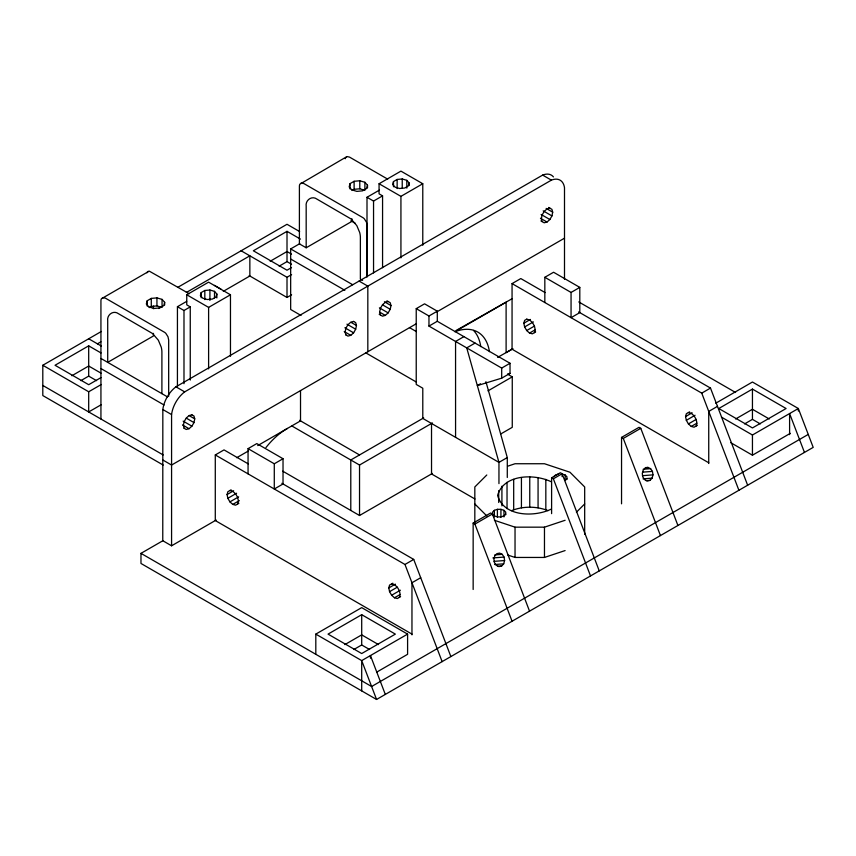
<?xml version="1.0" encoding="UTF-8"?>
<svg xmlns="http://www.w3.org/2000/svg" width="856" height="856" viewBox="0 0 856 856"><rect width="100%" height="100%" fill="white"/><g stroke="black" fill="none" stroke-linecap="round" stroke-linejoin="round"><path stroke-width="1.28" d="M100.933 419.023L100.933 300.905A6.859 3.959 60 0 1 101.415 298.744L149.222 271.117L189.219 293.726M177.427 386.548L177.438 306.716L186.683 301.376M183.987 383.681L183.987 310.493L177.438 306.716M299.739 243.671L290.666 248.914L290.666 309.487L301.034 315.479M315.81 654.305L315.81 634.114L361.703 607.621L407.595 634.114L407.595 654.305L376.619 672.185M798.338 411.041L798.338 408.515L752.445 382.022L715.734 403.219M184.029 428.203L186.212 429.466L189.058 428.706L191.894 426.181L193.98 422.586L194.74 418.862L193.98 416.016L191.787 414.764M345.749 334.835L347.932 336.098L350.778 335.338L353.614 332.813L355.689 329.218L356.46 325.494L355.689 322.659L353.507 321.396M379.187 314.27L382.461 316.164L385.307 315.404L388.143 312.879L390.218 309.284L390.989 305.56L390.218 302.714L386.944 300.83M540.906 220.901L544.181 222.795L547.016 222.036L549.862 219.511L551.938 215.915L552.698 212.192L551.938 209.356L548.664 207.462M551.371 481.832C534.519 473.614 503.553 473.989 497.614 495.453C503.553 516.906 534.519 517.292 551.371 509.063M238.878 503.275L235.603 505.168L232.757 504.409L229.922 501.884L227.846 498.288L227.075 494.565L227.846 491.729L231.12 489.835M237.679 503.97L238.45 501.124L237.679 497.411L235.603 493.805L232.757 491.291L229.922 490.52M400.597 596.643L397.323 598.537L394.477 597.777L391.641 595.252L389.555 591.657L388.795 587.933L389.555 585.097L392.84 583.203M399.399 597.338L400.159 594.492L399.399 590.779L397.323 587.173L394.477 584.648L391.641 583.888M535.653 331.935L532.379 333.829L529.532 333.07L526.697 330.544L524.621 326.949L523.851 323.226L524.621 320.379L526.804 319.127M534.454 332.631L535.225 329.785L534.454 326.061L532.379 322.466L529.532 319.941L526.697 319.181M697.373 425.304L694.098 427.198L691.252 426.438L688.417 423.913L686.33 420.317L685.57 416.594L686.33 413.748L689.615 411.854M696.174 425.999L696.934 423.153L696.174 419.429L694.098 415.834L691.252 413.309L688.417 412.549M503.703 563.826L504.601 560.541L504.056 557.074L502.226 554.346L499.594 553.094L496.876 553.65L494.789 555.865L493.901 559.15L494.436 562.617L496.266 565.345L498.898 566.597L501.616 566.041L503.703 563.826L494.65 564.521M647.981 467.419L645.264 467.975L643.177 470.19L642.289 473.475L642.824 476.953L644.654 479.681L647.286 480.933L650.004 480.377L652.09 478.151L652.989 474.866L652.443 471.399L650.614 468.671L647.981 467.419L645.435 467.611M164.662 305.014L164.662 302.339L162.052 299.386L156.937 297.888L151.277 298.402L147.221 300.745L146.323 304.019L148.923 306.972L154.037 308.47L159.708 307.957M164.662 302.339L163.764 305.613L158.638 308.492M201.181 292.581L200.368 295.523L202.712 298.177L207.302 299.536L212.406 299.065L216.044 296.957L216.857 294.015L214.514 291.361L209.913 290.013L204.819 290.484L201.181 292.581L201.181 297.792M350.061 183.633L349.162 186.908L351.763 189.861L356.877 191.37L362.548 190.845L366.603 188.502L367.502 185.228L364.891 182.285L359.788 180.776L354.117 181.29L350.061 183.633L350.061 188.983M393.493 181.558L392.679 184.489L395.023 187.143L399.624 188.502L404.717 188.031L408.365 185.923L409.168 182.991L406.825 180.338L402.234 178.979L397.141 179.45L393.493 181.558L393.493 186.769M388.143 301.515L385.307 302.275L382.461 304.8L380.385 308.395L379.625 312.119L380.385 314.965M345.631 157.75L347.151 156.584L349.515 157.097L387.693 179.139M486.786 474.994L474.823 486.957L474.823 522.46M505.725 514.734L505.725 512.102L503.97 510.337L500.921 509.32L497.4 509.32L494.351 510.337L492.596 512.102L492.596 514.734M505.725 514.135L503.97 515.89L500.921 516.906L497.4 516.906L494.351 515.89L492.596 514.135M553.779 476.771L555.544 475.005L558.593 473.989M565.163 480.558L566.918 478.804M576.409 512.23L584.68 503.949M148.174 271.331L147.157 272.336A6.859 3.959 60 0 0 146.943 272.796M346.648 156.744L299.889 184.158A6.859 3.959 60 0 0 299.407 186.319L299.397 243.874L306.18 247.78L351.912 221.372L351.912 218.783M163.207 465.065L42.8 395.558L42.8 365.266L101.393 331.443M177.609 287.445L287.006 224.283L299.632 231.559M149.244 307.593L151.277 306.416L156.937 305.902L162.052 307.4L162.052 299.386M352.084 190.481L354.117 189.304L359.788 188.791L364.891 190.299L364.891 182.285M101.029 352.961L88.692 345.845L55.041 365.266L88.692 384.697L101.029 377.582M300.467 239.113L287.006 231.345L253.355 250.776L287.006 270.207L291.5 267.618M97.434 343.823L100.901 341.822M186.351 292.485L249.856 255.816L249.856 276.007L223.298 291.34M190.257 380.064L190.257 306.887L186.758 304.864L186.758 294.774L208.607 282.159L230.467 294.774L230.467 356.289M382.568 267.703L382.568 195.853L379.069 193.831L379.069 183.74L400.929 171.125L422.778 183.74L422.778 245.255M366.999 277.109L366.999 197.276L379.379 190.128M366.999 197.276L373.548 201.064L382.568 195.853M71.861 375.741L88.692 366.026L101.029 373.152M270.186 261.251L287.006 251.536L291.5 254.125M80.838 380.653L88.692 376.126L96.546 380.653M279.152 266.163L287.006 261.626L291.5 264.215M186.758 294.774L208.607 307.39L230.467 294.774M379.069 183.74L400.929 196.356L422.778 183.74M42.8 365.266L88.692 391.77L101.318 384.483M241.114 250.776L287.006 277.269L291.596 274.615M101.318 404.663L88.692 411.95L88.692 391.77M249.15 275.6L287.006 297.46L291.596 294.806M721.469 417.129L752.445 435.009L798.338 408.515L813.2 447.378L376.565 699.47L140.972 563.462L140.972 553.361L162.768 540.789L162.833 409.521A22.031 12.722 -60 0 1 175.94 386.816L542.65 175.095A22.031 12.722 -60 0 1 553.447 176.903M162.833 540.746L171.575 545.796L171.575 414.572A22.031 12.722 -60 0 1 184.682 391.866L551.392 180.145A22.031 12.722 -60 0 1 564.5 187.71L564.5 279.227M485.919 381.669L507.287 457.564L498.952 462.379L422.789 418.424L422.789 388.217L416.23 384.44L416.23 308.652L424.565 303.837L437.298 311.188L437.298 321.278L510.026 363.265L510.026 373.355L501.691 378.17L477.338 385.596L480.462 383.788M501.691 378.17L501.691 368.08L428.963 326.093L428.963 315.992L437.298 311.188M416.412 323.686L171.575 465.043L162.833 459.993M436.924 311.841L564.5 238.182M428.963 326.093L437.298 321.278M411.961 634.114L215.284 520.555L215.284 454.943L224.026 449.903L248.315 463.92M708.736 462.775L512.059 349.216L512.059 283.604L520.801 278.564L545.09 292.581M248.058 448.64L256.8 443.59L283.026 458.73L283.026 483.972L274.284 489.011L274.284 463.781L248.058 448.64L248.058 473.871M544.833 277.301L553.575 272.251L579.801 287.391L579.801 312.622L571.059 317.672L571.059 292.442L544.833 277.301L544.833 302.532M236.695 457.725L248.465 450.93M257.72 445.591L300.52 420.874L300.52 390.593M455.371 331.475L506.11 302.179L506.11 352.651L512.979 348.681M463.899 336.643L455.563 341.458L455.574 437.341M475.059 343.074L466.734 347.889L498.952 462.379L498.952 483.629M274.284 463.781L283.026 458.73M571.059 292.442L579.801 287.391M227.075 494.565L233.635 490.777M523.851 323.226L530.41 319.438M227.846 498.288L236.588 493.238M524.621 326.949L533.363 321.899M229.922 501.884L238.664 496.844M526.697 330.544L534.347 326.136M232.757 504.409L239.316 500.621M529.532 333.07L535 329.913M171.575 545.796L216.215 520.02M501.691 368.08L510.026 363.265M423.677 417.899L350.789 459.993L350.789 510.454M291.971 426.031L359.531 465.033L432.419 422.95M487.963 390.882L512.263 376.854L512.263 427.326L500.685 434.003M282.748 471.175L359.531 515.505L432.419 473.422M473.154 589.484L473.154 523.08L490.638 512.99L492.382 513.996L529.532 611.152M551.606 513.643L551.606 477.787L560.348 472.737L562.103 473.743L599.254 570.899M621.542 503.82L621.542 437.405L639.025 427.315L640.77 428.321L677.92 525.477M215.284 454.943L404.974 564.468L413.716 559.417L450.866 656.573M473.154 523.08L474.898 524.086L492.382 513.996M551.606 477.787L553.361 478.793L562.103 473.743M621.542 437.405L623.286 438.422L640.77 428.321M512.059 283.604L701.749 393.129L710.491 388.078L747.641 485.234M388.795 587.933L395.354 584.145M685.57 416.594L692.13 412.806M389.555 591.657L397.205 587.237M686.33 420.317L695.072 415.267M420.703 577.704L411.961 582.754L411.961 634.852M717.478 406.365L708.736 411.415L708.736 463.513M391.641 595.252L400.383 590.212M688.417 423.913L696.067 419.494M361.703 614.683L328.041 634.114L361.703 653.545L395.354 634.114L361.703 614.683L361.703 644.964L369.557 649.501M752.445 389.084L718.794 408.515L752.445 427.947L786.097 408.515L752.445 389.084L752.445 419.365L744.592 423.902M394.477 597.777L399.945 594.62M691.252 426.438L696.72 423.281M344.872 644.589L361.703 634.874L378.523 644.589M735.614 418.991L752.445 409.275L769.277 418.991M353.849 649.501L361.703 644.964M407.595 634.114L361.703 660.607L315.81 634.114M730.65 442.616L752.445 455.199L790.313 433.339M808.246 434.42L371.611 686.512L140.972 553.361M183.987 310.493L190.257 306.887M456.248 330.405L512.059 298.744M497.614 357.412L512.059 349.216M511.471 510.647C522.995 506.067 536.509 506.067 548.043 510.647M300.905 183.152L303.773 183.505L362.773 217.574A5.874 3.392 60 0 1 364.303 218.783L366.454 222.143L367.149 225.438L367.149 276.445M102.442 297.738L105.299 298.091L164.309 332.16A5.874 3.392 60 0 1 165.839 333.369L167.979 336.729L168.675 340.025L168.675 396.264M507.758 466.167L515.034 463.738L544.47 463.738L569.968 472.234L584.68 486.957L584.68 534.23M494.404 520.288L515.034 527.168L544.47 527.168L565.11 520.288M507.758 555.02L515.034 557.449L544.47 557.449L565.11 550.568M507.587 374.104L510.026 373.355M549.862 208.147L547.016 208.907L544.181 211.432L542.105 215.038L541.334 218.751L542.105 221.597M353.614 321.449L350.778 322.209L347.932 324.734L345.856 328.34L345.096 332.053L345.856 334.899M191.894 414.818L189.058 415.577L186.212 418.103L184.136 421.698L183.377 425.421L184.136 428.268M643.156 469.249L650.614 468.671M642.524 472.159L652.443 471.399M642.396 475.69L652.989 474.866M643.038 478.857L652.09 478.151M646.066 480.676L650.004 480.377M494.768 554.913L502.226 554.346M492.896 557.93L504.056 557.074M494.008 561.354L504.601 560.541M497.678 566.351L501.616 566.041M566.918 479.403L566.918 476.771L565.163 475.005L562.114 473.989L562.114 476.632M542.65 175.095L551.392 180.145M546.149 208.404L552.698 212.192M543.196 210.865L551.938 215.915M541.12 214.471L549.862 219.511M540.468 218.248L547.016 222.036M578.774 301.933L735.593 392.487M578.624 311.948L710.491 388.078M752.445 419.365L760.299 423.902M350.885 220.773L355.475 223.427M416.23 308.652L428.963 315.992M362.634 280.372L360.376 279.077L360.376 237.551A17.216 9.94 60 0 0 359.691 232.5L356.813 225.62L351.056 218.965L317.105 199.213C311.969 195.211 305.164 200.144 306.18 206.264L306.18 247.78M359.081 281.078L367.823 286.129L367.823 351.741M384.43 301.772L390.989 305.56M290.666 248.914L352.661 284.716M507.886 374.329L512.263 376.854M382.579 304.864L390.218 309.284M379.401 307.839L388.143 312.879M290.666 259.015L344.861 290.302M409.435 327.591L416.358 331.582M379.839 312.247L385.307 315.404M350.992 322.338L356.46 325.494M346.948 324.167L355.689 329.218M344.872 327.773L353.614 332.813M344.219 331.55L350.778 335.338M365.619 352.758L416.358 382.054M214.417 285.369L220.976 289.146M474.952 498.995L431.531 473.946L431.52 423.474M299.557 420.317L359.531 454.943M175.94 386.816L184.682 391.866M88.692 338.773L101.318 346.059M100.933 358.461L167.551 396.916M189.272 415.706L194.74 418.862M100.933 368.551L164.084 405.016M186.33 418.167L193.98 422.586M183.152 421.141L191.894 426.181M162.833 409.521L171.575 414.572M182.499 424.918L189.058 428.706M281.849 483.287L413.716 559.417M42.8 385.457L163.207 454.975M474.823 503.949L486.786 515.9M804.458 452.428L789.596 413.566L789.596 434.634M701.749 393.129L738.899 490.274M623.286 438.422L660.447 535.578M553.361 478.793L590.512 575.949M474.898 524.086L512.059 621.242M404.974 564.468L442.124 661.624M385.307 694.419L370.445 655.557L370.445 658.2M376.565 699.47L361.703 660.607L361.703 690.888M752.445 435.009L752.445 455.199M565.163 475.005L565.163 480.28M545.828 479.381L545.828 509.662M544.47 527.168L544.47 557.449M538.071 477.52L538.071 507.811M529.757 476.888L529.757 507.169M521.432 477.52L521.432 507.811M515.034 527.168L515.034 557.449M513.686 479.381L513.686 509.662M507.287 457.575L507.287 477.488M507.03 482.324L507.03 508.657M503.97 510.337L503.97 516.917M501.916 486.176L501.916 505.917M500.921 509.32L500.921 517.217M498.706 490.649L498.706 502.493M497.4 509.32L497.4 517.217M494.351 510.337L494.351 516.917M409.168 182.991L409.168 185.591M406.825 180.338L406.825 188.149M402.234 178.979L402.234 188.095M400.929 196.356L400.929 257.87M397.141 179.45L397.141 188.566M373.548 201.064L373.548 272.914M367.502 185.228L367.502 187.903M359.788 180.776L359.788 188.791M359.531 465.033L359.531 515.505M354.117 181.29L354.117 189.304M287.006 231.345L287.006 261.626M287.006 277.269L287.006 297.46M216.857 294.015L216.857 297.931M214.514 291.361L214.514 297.877M209.913 290.013L209.913 300.435M208.607 307.39L208.607 368.904M204.819 290.484L204.819 299.6M161.902 393.664L161.902 352.137A17.216 9.94 60 0 0 161.217 347.087L158.339 340.207L152.582 333.551L118.631 313.799C113.506 309.797 106.69 314.73 107.706 320.85L107.706 362.366L153.449 335.959L153.449 333.369M156.937 297.888L156.937 305.902M153.449 306.116L153.449 308.716M151.277 298.402L151.277 306.416M147.221 300.745L147.221 306.084M88.692 345.845L88.692 376.126M454.9 331.743A58.101 33.833 -59.6 0 1 489.429 351.688M473.529 330.437A58.101 33.833 -59.6 0 1 480.762 346.594M265.959 447.549A58.101 33.545 -60 0 1 287.413 428.449M345.268 158.724A6.859 3.959 60 0 1 345.417 158.21"/></g></svg>
